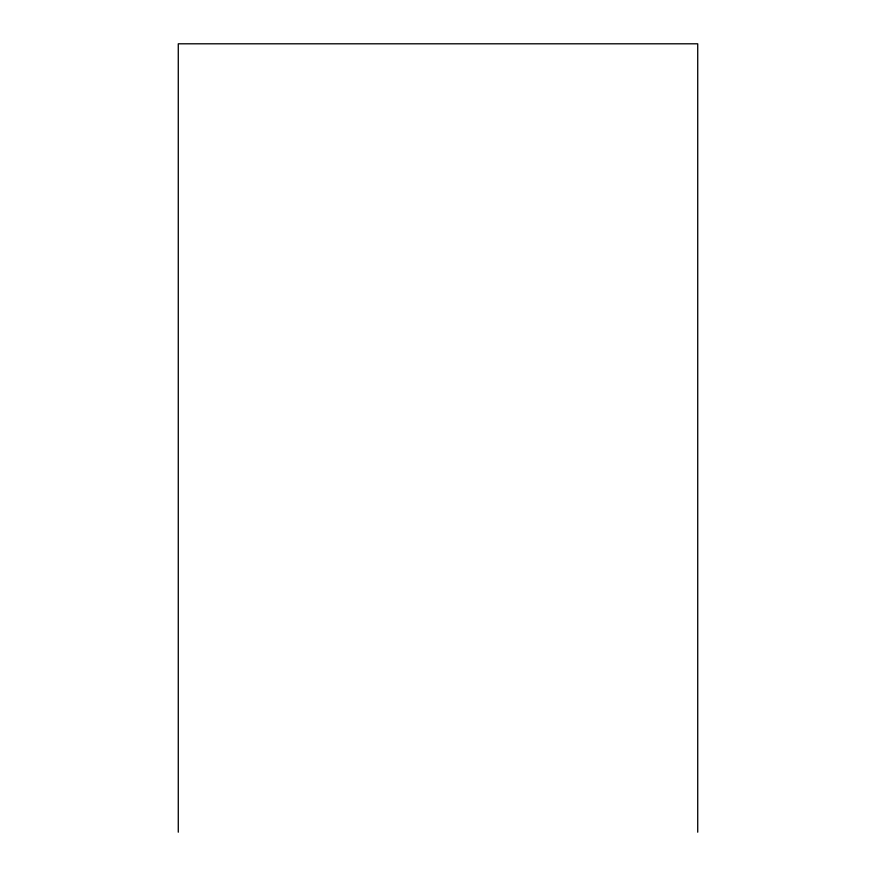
<?xml version="1.0" encoding="UTF-8"?>
<svg xmlns="http://www.w3.org/2000/svg" width="876" height="876" viewBox="0 0 876 876"><rect width="100%" height="100%" fill="white"/><g stroke="black" fill="none" stroke-linecap="round" stroke-linejoin="round"><path stroke-width="1.31" d="M697.723 832.2L697.723 43.8L178.277 43.8L178.277 832.2"/></g></svg>
